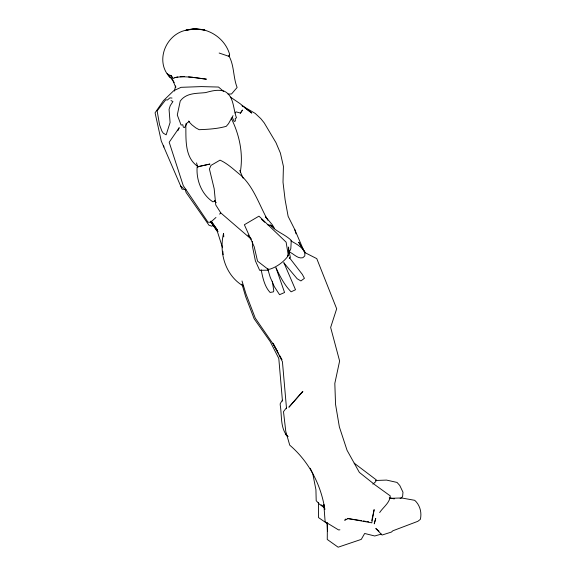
<?xml version="1.0" encoding="UTF-8"?>
<svg xmlns="http://www.w3.org/2000/svg" width="576" height="576" viewBox="0 0 576 576"><rect width="100%" height="100%" fill="white"/><g stroke="black" fill="none" stroke-linecap="round" stroke-linejoin="round"><path stroke-width="0.86" d="M288.518 251.201L288.583 247.003L289.001 253.714M186.062 123.458L185.839 126.108C186.034 140.054 184.702 157.529 197.813 166.471M240.307 172.123C243.454 153.634 239.501 134.834 231.185 118.188M371.758 520.531L374.141 509.623L371.794 522.828L347.378 518.465L361.613 520.682M174.42 91.094L175.586 85.932L175.831 87.329M287.726 256.644L288.209 254.822L286.121 242.158L258.97 216.151L244.375 224.748L254.218 246.78L257.53 261.166L267.79 269.057L269.64 269.258C276.689 267.077 283.291 262.152 287.59 256.615M287.798 256.018L288.209 254.822L287.914 255.132M289.685 251.431L290.83 248.522L291.269 240.422C284.933 234.137 275.818 231.754 270.101 224.676M174.24 82.462L167.22 73.361L169.906 77.242C154.44 61.315 165.982 33.559 186.919 30.053C204.876 25.157 224.561 36.598 229.63 54.367L228.974 55.973C234.367 65.65 233.064 77.285 237.125 87.458L231.545 93.96L228.017 94.097M229.01 55.872L229.63 54.367M177.84 130.781L179.23 127.67L169.186 142.25L183.247 185.645L207.994 222.206L210.629 222.257L215.964 217.462M233.042 115.646L228.492 123.696L226.274 126.302C217.541 128.822 208.202 129.312 199.159 129.694L195.79 127.872L191.794 124.747L188.374 121.111L189.403 121.428L187.164 122.839L184.622 127.541L183.326 127.21L182.808 124.776L181.08 125.042L177.286 114.998L180.238 101.038C186.401 92.686 196.466 93.564 205.553 92.614C211.666 90.943 217.642 89.28 224.021 91.073C234.166 95.558 233.006 108.929 236.498 117.821L235.195 118.498L235.411 120.982L234.23 121.464L232.258 117.403M282.37 400.19L280.246 403.582L280.188 404.813C282.038 415.037 279.965 428.638 287.842 436.63M240.3 113.314L242.496 110.038L240.466 113.04L236.052 111.866L235.073 112.997M286.373 407.866L283.493 411.646L285.804 431.582L289.742 445.169C308.909 461.542 321.034 484.618 324.828 509.45L323.827 504.504L325.13 521.77L338.537 529.913L339.926 529.819M379.656 512.575C383.198 507.11 389.83 502.934 390.283 495.9L375.106 484.942L359.352 472.399L347.047 450.281L339.365 426.924L335.556 404.417L334.822 383.393L339.617 361.015L330.646 327.456L336.672 308.779L316.771 258.631L305.323 252.814L298.721 242.323L305.323 252.814M219.593 214.135L220.752 212.875M345.902 518.962L344.693 520.265L348.127 518.602M289.217 258.523L290.398 257.378L288.72 250.279L289.015 253.382M372.859 484.121L375.559 481.838L376.452 480.01L354.197 463.169M213.278 225.274L211.824 226.21L208.973 225.209L186.127 192.521L185.076 189.158M175.104 77.573L173.426 78.487L171.684 76.356L169.531 74.858M400.126 498.528L401.659 497.75L402.631 496.354L402.97 492.185L399.751 485.438L397.03 482.429L386.539 480.089L375.538 480.485M381.348 534.096L374.731 535.99L364.666 533.47L361.267 539.381L338.148 547.2L327.254 539.46L327.406 522.965L327.456 524.657M268.668 270.166L259.668 270.324L255.377 260.827L252.425 246.182L252.389 241.286M199.512 166.414L209.966 164.052L197.143 166.817C196.099 180.022 201.564 194.328 212.846 201.809L214.841 201.319L216 202.579M177.811 76.961L174.953 77.594C185.371 75.542 196.042 78.12 206.431 79.178L194.544 77.486M180.151 76.723L184.212 76.536M186.048 189.432L182.023 189.173L161.266 140.998L155.074 112.817L163.512 100.57L173.75 90.677L181.094 87.322L201.391 86.602L218.52 87.048L223.654 91.433M188.532 76.889L192.852 77.249M172.001 98.064L169.898 97.848L167.429 99.994L165.722 99.828L157.14 110.837L159.538 124.74L161.899 131.119L163.296 133.207L166.162 134.834L170.086 122.515L169.063 109.382L170.266 105.595L172.944 101.556L171.022 100.555M363.391 520.956L365.17 521.237M366.948 521.518L368.726 521.791M389.275 497.88L394.366 498.78L390.622 498.312L401.558 497.959L414.698 500.306C419.969 504.986 421.963 512.561 420.35 519.358L417.845 521.316L392.818 530.798L391.442 532.058L382.082 535.032L375.797 528.502L378.986 531.18M267.293 224.626L272.765 226.202M228.895 56.34L219.161 53.035M288.986 251.863C293.674 253.44 297.49 259.121 302.861 257.717L304.79 255.924C305.971 248.558 296.15 243.936 290.844 240.84M321.084 504.814L322.538 505.764M327.73 523.93L318.521 517.586L318.442 502.373M324.54 507.881L319.608 504.346L316.195 500.717L315.929 489.73L312.782 473.738L310.248 468.245M243.439 286.085C225.49 275.731 218.772 252.835 223.567 233.395L223.776 236.844M243.439 106.754L242.05 105.703L255.197 113.4L260.798 118.642L264.226 122.904L275.983 142.661L280.397 153.079L283.421 166.378L283.01 182.225L285.106 199.757L288.122 216.331L294.768 229.55L303.451 249.912M244.822 107.806L251.748 113.076L240.026 103.63L230.422 97.078M180.605 185.947L183.449 188.374M251.014 238.975L220.788 212.911L215.77 204.962L214.164 188.647L209.419 169.042L210.974 165.42L220.018 160.142C227.822 163.649 234.108 169.934 240.754 175.212C253.966 187.272 259.229 205.034 267.797 220.234M287.892 436.342L285.293 434.066L287.834 436.457M261.533 219.312L264.73 222.264M215.46 201.715L214.315 200.39L215.957 202.45M247.99 235.037L251.28 239.112M283.867 262.894L297.18 278.762L300.902 280.944L304.423 278.309L302.328 274.392L289.426 257.681M211.19 222.386L217.966 231.66L215.431 228.002M210.996 221.09L217.642 230.386L211.543 221.666M211.385 222.149L214.423 226.541M171.756 76.68L171.014 75.593L175.622 87.199M210.478 221.45L217.433 231.71L222.559 247.781M274.586 228.542L272.218 224.676L265.327 216.461L266.148 217.836M278.496 353.455L273.218 344.174L255.29 318.154L245.995 293.962L242.006 280.973M279.374 355.003L282.017 359.647M277.279 351.007L272.959 343.181L282.434 361.721L286.538 408.722M283.882 262.685L295.524 289.742L291.118 291.838C284.4 285.062 279.857 276.127 275.861 267.502M239.753 170.41L243.101 178.157M276.12 268.128L284.566 292.5L279.569 294.696L274.291 286.567L270.216 277.229L267.552 268.466M196.531 162.914L197.935 167.594M294.768 229.55L296.028 233.834M241.985 284.134L245.635 296.582L254.131 318.758L270.223 341.604L278.798 358.466L282.463 401.134M163.541 145.318L163.901 147.038M261.166 269.748C262.735 277.61 264.499 286.452 270.094 292.45L273.427 291.859L273.78 290.837L272.354 281.218M222.811 251.215L223.2 254.686M326.974 522.706L327.47 531.418M374.458 522.929L374.242 523.85L375.732 518.486L374.458 522.929M301.939 392.292L288.871 407.232L302.875 391.378L301.939 392.292M194.083 28.8L185.969 30.19L194.717 29.066L204.833 29.988L194.083 28.8"/></g></svg>
